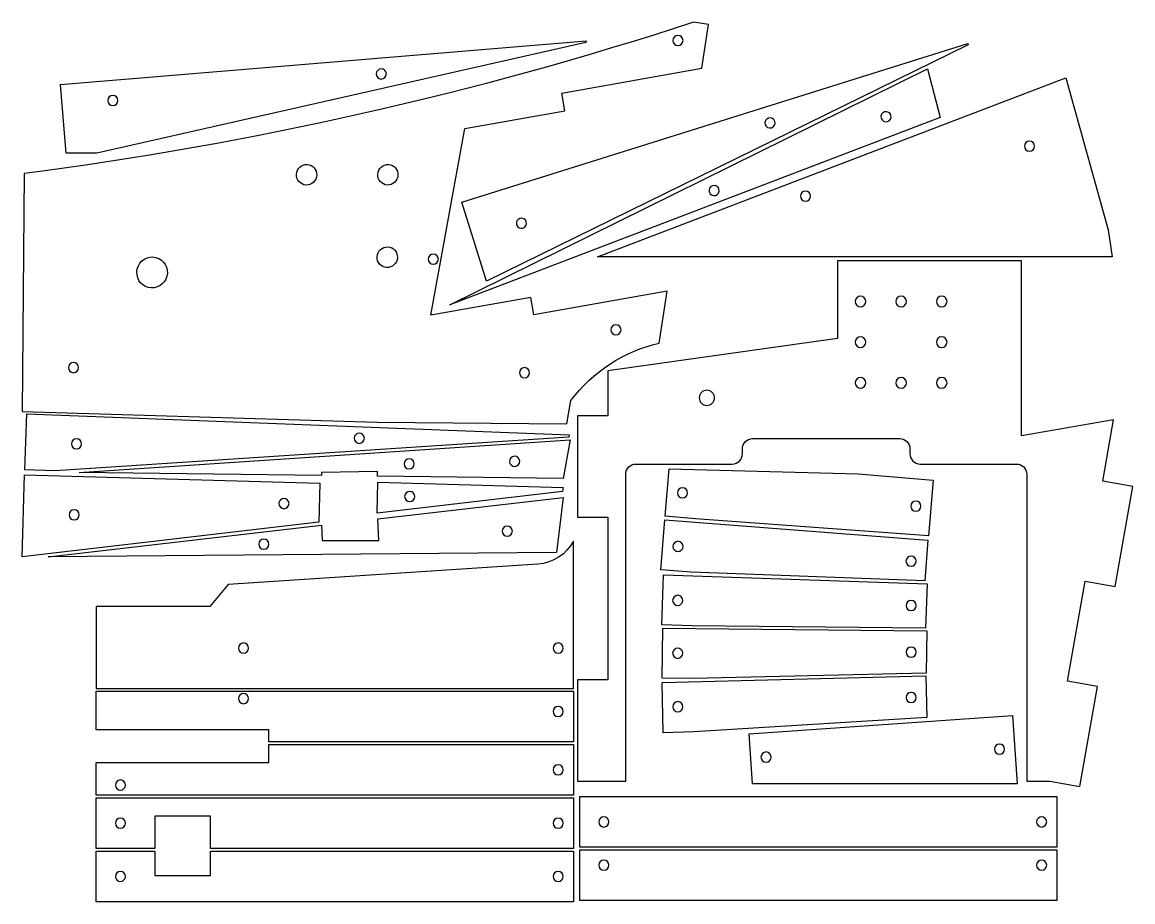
# Model space of a CAD drawing. Header units: inches. Extents: x 15 to 234, y -187 to -14.
import ezdxf

# ---------------------------------------------------------------- set-up
doc = ezdxf.new("R2010")
doc.units = ezdxf.units.IN
doc.header["$MEASUREMENT"] = 0
doc.layers.add('Layer 1', color=7, linetype='Continuous')

# ---------------------------------------------------------------- blocks, each defined once
blk = doc.blocks.new('block 4')
at = {"layer": 'Layer 1', "color": 7, "lineweight": 25, "true_color": 0xffffff}
blk.add_open_spline([(58.04, -137.14), (58.04, -136.59), (58.48, -136.14), (59.04, -136.14), (59.59, -136.14), (60.04, -136.59), (60.04, -137.14), (60.04, -137.69), (59.59, -138.14), (59.04, -138.14), (58.48, -138.14), (58.04, -137.69), (58.04, -137.14), (58.04, -137.14), (58.04, -137.14), (58.04, -137.14)], degree=3, knots=[0, 0, 0, 0, 1, 1, 1, 2, 2, 2, 3, 3, 3, 4, 4, 4, 5, 5, 5, 5], dxfattribs=at)
blk = doc.blocks.new('block 5')
at = {"layer": 'Layer 1', "color": 7, "lineweight": 25, "true_color": 0xffffff}
blk.add_open_spline([(120.04, -137.14), (120.04, -136.59), (120.48, -136.14), (121.04, -136.14), (121.59, -136.14), (122.04, -136.59), (122.04, -137.14), (122.04, -137.69), (121.59, -138.14), (121.04, -138.14), (120.48, -138.14), (120.04, -137.69), (120.04, -137.14), (120.04, -137.14), (120.04, -137.14), (120.04, -137.14)], degree=3, knots=[0, 0, 0, 0, 1, 1, 1, 2, 2, 2, 3, 3, 3, 4, 4, 4, 5, 5, 5, 5], dxfattribs=at)
blk = doc.blocks.new('block 6')
at = {"layer": 'Layer 1', "color": 7, "lineweight": 25, "true_color": 0xffffff}
blk.add_open_spline([(52.39, -128.97), (52.39, -128.97), (56.04, -124.6), (56.04, -124.6), (56.04, -124.6), (117.02, -120.59), (117.02, -120.59), (119.98, -120.4), (122.63, -118.7), (124.04, -116.09), (124.04, -116.09), (124.04, -145.12), (124.04, -145.12), (124.04, -145.12), (30.04, -145.12), (30.04, -145.12), (30.04, -145.12), (30.04, -128.97), (30.04, -128.97), (30.04, -128.97), (52.39, -128.97), (52.39, -128.97)], degree=3, knots=[0, 0, 0, 0, 1, 1, 1, 2, 2, 2, 3, 3, 3, 4, 4, 4, 5, 5, 5, 6, 6, 6, 7, 7, 7, 7], dxfattribs=at)
blk = doc.blocks.new('block 3')
at = {"layer": 'Layer 1'}
for name in ['block 6', 'block 4', 'block 5']:
    blk.add_blockref(name, (0, 0), dxfattribs=at)
blk = doc.blocks.new('block 8')
at = {"layer": 'Layer 1', "color": 7, "lineweight": 25, "true_color": 0xffffff}
blk.add_open_spline([(120.04, -149.62), (120.04, -149.07), (120.48, -148.62), (121.04, -148.62), (121.59, -148.62), (122.04, -149.07), (122.04, -149.62), (122.04, -150.17), (121.59, -150.62), (121.04, -150.62), (120.48, -150.62), (120.04, -150.17), (120.04, -149.62), (120.04, -149.62), (120.04, -149.62), (120.04, -149.62)], degree=3, knots=[0, 0, 0, 0, 1, 1, 1, 2, 2, 2, 3, 3, 3, 4, 4, 4, 5, 5, 5, 5], dxfattribs=at)
blk = doc.blocks.new('block 9')
at = {"layer": 'Layer 1', "color": 7, "lineweight": 25, "true_color": 0xffffff}
blk.add_open_spline([(58.04, -147.1), (58.04, -146.55), (58.48, -146.1), (59.04, -146.1), (59.59, -146.1), (60.04, -146.55), (60.04, -147.1), (60.04, -147.65), (59.59, -148.1), (59.04, -148.1), (58.48, -148.1), (58.04, -147.65), (58.04, -147.1), (58.04, -147.1), (58.04, -147.1), (58.04, -147.1)], degree=3, knots=[0, 0, 0, 0, 1, 1, 1, 2, 2, 2, 3, 3, 3, 4, 4, 4, 5, 5, 5, 5], dxfattribs=at)
blk = doc.blocks.new('block 10')
at = {"layer": 'Layer 1', "color": 7, "lineweight": 25, "true_color": 0xffffff}
blk.add_lwpolyline([(64.04, -153.26), (30.04, -153.26), (30.04, -145.62), (124.04, -145.62), (124.04, -155.62), (64.04, -155.62), (64.04, -153.26)], dxfattribs=at)
blk = doc.blocks.new('block 7')
at = {"layer": 'Layer 1'}
for name in ['block 10', 'block 9', 'block 8']:
    blk.add_blockref(name, (0, 0), dxfattribs=at)
blk = doc.blocks.new('block 12')
at = {"layer": 'Layer 1', "color": 7, "lineweight": 25, "true_color": 0xffffff}
blk.add_open_spline([(120.04, -161.12), (120.04, -160.57), (120.48, -160.12), (121.04, -160.12), (121.59, -160.12), (122.04, -160.57), (122.04, -161.12), (122.04, -161.67), (121.59, -162.12), (121.04, -162.12), (120.48, -162.12), (120.04, -161.67), (120.04, -161.12), (120.04, -161.12), (120.04, -161.12), (120.04, -161.12)], degree=3, knots=[0, 0, 0, 0, 1, 1, 1, 2, 2, 2, 3, 3, 3, 4, 4, 4, 5, 5, 5, 5], dxfattribs=at)
blk = doc.blocks.new('block 13')
at = {"layer": 'Layer 1', "color": 7, "lineweight": 25, "true_color": 0xffffff}
blk.add_open_spline([(33.79, -164.12), (33.79, -163.57), (34.23, -163.12), (34.79, -163.12), (35.34, -163.12), (35.79, -163.57), (35.79, -164.12), (35.79, -164.67), (35.34, -165.12), (34.79, -165.12), (34.23, -165.12), (33.79, -164.67), (33.79, -164.12), (33.79, -164.12), (33.79, -164.12), (33.79, -164.12)], degree=3, knots=[0, 0, 0, 0, 1, 1, 1, 2, 2, 2, 3, 3, 3, 4, 4, 4, 5, 5, 5, 5], dxfattribs=at)
blk = doc.blocks.new('block 14')
at = {"layer": 'Layer 1', "color": 7, "lineweight": 25, "true_color": 0xffffff}
blk.add_lwpolyline([(30.04, -159.67), (64.04, -159.67), (64.04, -156.12), (124.04, -156.12), (124.04, -166.12), (30.04, -166.12), (30.04, -159.67)], dxfattribs=at)
blk = doc.blocks.new('block 11')
at = {"layer": 'Layer 1'}
for name in ['block 14', 'block 12', 'block 13']:
    blk.add_blockref(name, (0, 0), dxfattribs=at)
blk = doc.blocks.new('block 16')
at = {"layer": 'Layer 1', "color": 7, "lineweight": 25, "true_color": 0xffffff}
blk.add_open_spline([(120.04, -171.62), (120.04, -171.07), (120.48, -170.62), (121.04, -170.62), (121.59, -170.62), (122.04, -171.07), (122.04, -171.62), (122.04, -172.17), (121.59, -172.62), (121.04, -172.62), (120.48, -172.62), (120.04, -172.17), (120.04, -171.62), (120.04, -171.62), (120.04, -171.62), (120.04, -171.62)], degree=3, knots=[0, 0, 0, 0, 1, 1, 1, 2, 2, 2, 3, 3, 3, 4, 4, 4, 5, 5, 5, 5], dxfattribs=at)
blk = doc.blocks.new('block 17')
at = {"layer": 'Layer 1', "color": 7, "lineweight": 25, "true_color": 0xffffff}
blk.add_open_spline([(33.79, -171.62), (33.79, -171.07), (34.23, -170.62), (34.79, -170.62), (35.34, -170.62), (35.79, -171.07), (35.79, -171.62), (35.79, -172.17), (35.34, -172.62), (34.79, -172.62), (34.23, -172.62), (33.79, -172.17), (33.79, -171.62), (33.79, -171.62), (33.79, -171.62), (33.79, -171.62)], degree=3, knots=[0, 0, 0, 0, 1, 1, 1, 2, 2, 2, 3, 3, 3, 4, 4, 4, 5, 5, 5, 5], dxfattribs=at)
blk = doc.blocks.new('block 18')
at = {"layer": 'Layer 1', "color": 7, "lineweight": 25, "true_color": 0xffffff}
blk.add_lwpolyline([(41.54, -170.22), (41.54, -176.62), (30.04, -176.62), (30.04, -166.62), (124.04, -166.62), (124.04, -176.62), (52.54, -176.62), (52.54, -170.22), (41.54, -170.22)], dxfattribs=at)
blk = doc.blocks.new('block 15')
at = {"layer": 'Layer 1'}
for name in ['block 18', 'block 17', 'block 16']:
    blk.add_blockref(name, (0, 0), dxfattribs=at)
blk = doc.blocks.new('block 20')
at = {"layer": 'Layer 1', "color": 7, "lineweight": 25, "true_color": 0xffffff}
blk.add_open_spline([(120.04, -182.12), (120.04, -181.57), (120.48, -181.12), (121.04, -181.12), (121.59, -181.12), (122.04, -181.57), (122.04, -182.12), (122.04, -182.67), (121.59, -183.12), (121.04, -183.12), (120.48, -183.12), (120.04, -182.67), (120.04, -182.12), (120.04, -182.12), (120.04, -182.12), (120.04, -182.12)], degree=3, knots=[0, 0, 0, 0, 1, 1, 1, 2, 2, 2, 3, 3, 3, 4, 4, 4, 5, 5, 5, 5], dxfattribs=at)
blk = doc.blocks.new('block 21')
at = {"layer": 'Layer 1', "color": 7, "lineweight": 25, "true_color": 0xffffff}
blk.add_open_spline([(33.79, -182.12), (33.79, -181.57), (34.23, -181.12), (34.79, -181.12), (35.34, -181.12), (35.79, -181.57), (35.79, -182.12), (35.79, -182.67), (35.34, -183.12), (34.79, -183.12), (34.23, -183.12), (33.79, -182.67), (33.79, -182.12), (33.79, -182.12), (33.79, -182.12), (33.79, -182.12)], degree=3, knots=[0, 0, 0, 0, 1, 1, 1, 2, 2, 2, 3, 3, 3, 4, 4, 4, 5, 5, 5, 5], dxfattribs=at)
blk = doc.blocks.new('block 22')
at = {"layer": 'Layer 1', "color": 7, "lineweight": 25, "true_color": 0xffffff}
blk.add_lwpolyline([(52.54, -181.95), (52.54, -177.12), (124.04, -177.12), (124.04, -187.12), (30.04, -187.12), (30.04, -177.12), (41.54, -177.12), (41.54, -181.95), (52.54, -181.95)], dxfattribs=at)
blk = doc.blocks.new('block 19')
at = {"layer": 'Layer 1'}
for name in ['block 22', 'block 21', 'block 20']:
    blk.add_blockref(name, (0, 0), dxfattribs=at)
blk = doc.blocks.new('block 24')
at = {"layer": 'Layer 1', "color": 7, "lineweight": 25, "true_color": 0xffffff}
blk.add_open_spline([(215.27, -171.39), (215.27, -170.84), (215.72, -170.39), (216.27, -170.39), (216.82, -170.39), (217.27, -170.84), (217.27, -171.39), (217.27, -171.94), (216.82, -172.39), (216.27, -172.39), (215.72, -172.39), (215.27, -171.94), (215.27, -171.39), (215.27, -171.39), (215.27, -171.39), (215.27, -171.39)], degree=3, knots=[0, 0, 0, 0, 1, 1, 1, 2, 2, 2, 3, 3, 3, 4, 4, 4, 5, 5, 5, 5], dxfattribs=at)
blk = doc.blocks.new('block 25')
at = {"layer": 'Layer 1', "color": 7, "lineweight": 25, "true_color": 0xffffff}
blk.add_open_spline([(129.02, -171.39), (129.02, -170.84), (129.47, -170.39), (130.02, -170.39), (130.57, -170.39), (131.02, -170.84), (131.02, -171.39), (131.02, -171.94), (130.57, -172.39), (130.02, -172.39), (129.47, -172.39), (129.02, -171.94), (129.02, -171.39), (129.02, -171.39), (129.02, -171.39), (129.02, -171.39)], degree=3, knots=[0, 0, 0, 0, 1, 1, 1, 2, 2, 2, 3, 3, 3, 4, 4, 4, 5, 5, 5, 5], dxfattribs=at)
blk = doc.blocks.new('block 26')
at = {"layer": 'Layer 1', "color": 7, "lineweight": 25, "true_color": 0xffffff}
blk.add_lwpolyline([(125.27, -166.39), (219.27, -166.39), (219.27, -176.39), (125.27, -176.39), (125.27, -166.39)], dxfattribs=at)
blk = doc.blocks.new('block 23')
at = {"layer": 'Layer 1'}
for name in ['block 26', 'block 25', 'block 24']:
    blk.add_blockref(name, (0, 0), dxfattribs=at)
blk = doc.blocks.new('block 28')
at = {"layer": 'Layer 1', "color": 7, "lineweight": 25, "true_color": 0xffffff}
blk.add_open_spline([(215.27, -179.89), (215.27, -179.34), (215.72, -178.89), (216.27, -178.89), (216.82, -178.89), (217.27, -179.34), (217.27, -179.89), (217.27, -180.44), (216.82, -180.89), (216.27, -180.89), (215.72, -180.89), (215.27, -180.44), (215.27, -179.89), (215.27, -179.89), (215.27, -179.89), (215.27, -179.89)], degree=3, knots=[0, 0, 0, 0, 1, 1, 1, 2, 2, 2, 3, 3, 3, 4, 4, 4, 5, 5, 5, 5], dxfattribs=at)
blk = doc.blocks.new('block 29')
at = {"layer": 'Layer 1', "color": 7, "lineweight": 25, "true_color": 0xffffff}
blk.add_open_spline([(129.02, -179.89), (129.02, -179.34), (129.47, -178.89), (130.02, -178.89), (130.57, -178.89), (131.02, -179.34), (131.02, -179.89), (131.02, -180.44), (130.57, -180.89), (130.02, -180.89), (129.47, -180.89), (129.02, -180.44), (129.02, -179.89), (129.02, -179.89), (129.02, -179.89), (129.02, -179.89)], degree=3, knots=[0, 0, 0, 0, 1, 1, 1, 2, 2, 2, 3, 3, 3, 4, 4, 4, 5, 5, 5, 5], dxfattribs=at)
blk = doc.blocks.new('block 30')
at = {"layer": 'Layer 1', "color": 7, "lineweight": 25, "true_color": 0xffffff}
blk.add_lwpolyline([(125.27, -176.89), (219.27, -176.89), (219.27, -186.89), (125.27, -186.89), (125.27, -176.89)], dxfattribs=at)
blk = doc.blocks.new('block 27')
at = {"layer": 'Layer 1'}
for name in ['block 30', 'block 29', 'block 28']:
    blk.add_blockref(name, (0, 0), dxfattribs=at)
blk = doc.blocks.new('block 32')
at = {"layer": 'Layer 1', "color": 7, "lineweight": 25, "true_color": 0xffffff}
blk.add_open_spline([(143.62, -17.46), (143.62, -16.91), (144.07, -16.46), (144.62, -16.46), (145.17, -16.46), (145.62, -16.91), (145.62, -17.46), (145.62, -18.01), (145.17, -18.46), (144.62, -18.46), (144.07, -18.46), (143.62, -18.01), (143.62, -17.46), (143.62, -17.46), (143.62, -17.46), (143.62, -17.46)], degree=3, knots=[0, 0, 0, 0, 1, 1, 1, 2, 2, 2, 3, 3, 3, 4, 4, 4, 5, 5, 5, 5], dxfattribs=at)
blk = doc.blocks.new('block 33')
at = {"layer": 'Layer 1', "color": 7, "lineweight": 25, "true_color": 0xffffff}
blk.add_open_spline([(87.86, -58.17), (86.79, -57.9), (85.69, -58.55), (85.41, -59.64), (85.13, -60.73), (85.77, -61.83), (86.84, -62.11), (87.91, -62.38), (89.01, -61.72), (89.29, -60.64), (89.57, -59.55), (88.93, -58.44), (87.86, -58.17), (87.86, -58.17), (87.86, -58.17), (87.86, -58.17)], degree=3, knots=[0, 0, 0, 0, 1, 1, 1, 2, 2, 2, 3, 3, 3, 4, 4, 4, 5, 5, 5, 5], dxfattribs=at)
blk = doc.blocks.new('block 34')
at = {"layer": 'Layer 1', "color": 7, "lineweight": 25, "true_color": 0xffffff}
blk.add_open_spline([(71.96, -41.92), (70.9, -41.65), (69.8, -42.31), (69.52, -43.4), (69.24, -44.48), (69.88, -45.59), (70.95, -45.86), (72.02, -46.14), (73.12, -45.48), (73.4, -44.39), (73.68, -43.3), (73.03, -42.2), (71.96, -41.92), (71.96, -41.92), (71.96, -41.92), (71.96, -41.92)], degree=3, knots=[0, 0, 0, 0, 1, 1, 1, 2, 2, 2, 3, 3, 3, 4, 4, 4, 5, 5, 5, 5], dxfattribs=at)
blk = doc.blocks.new('block 35')
at = {"layer": 'Layer 1', "color": 7, "lineweight": 25, "true_color": 0xffffff}
blk.add_open_spline([(87.98, -41.92), (86.91, -41.65), (85.82, -42.31), (85.54, -43.4), (85.26, -44.48), (85.9, -45.59), (86.97, -45.86), (88.04, -46.14), (89.13, -45.48), (89.41, -44.39), (89.69, -43.3), (89.05, -42.2), (87.98, -41.92), (87.98, -41.92), (87.98, -41.92), (87.98, -41.92)], degree=3, knots=[0, 0, 0, 0, 1, 1, 1, 2, 2, 2, 3, 3, 3, 4, 4, 4, 5, 5, 5, 5], dxfattribs=at)
blk = doc.blocks.new('block 36')
at = {"layer": 'Layer 1', "color": 7, "lineweight": 25, "true_color": 0xffffff}
blk.add_open_spline([(41.79, -60.19), (40.18, -59.78), (38.54, -60.77), (38.12, -62.4), (37.71, -64.03), (38.67, -65.68), (40.27, -66.1), (41.88, -66.51), (43.52, -65.52), (43.94, -63.89), (44.36, -62.26), (43.39, -60.6), (41.79, -60.19), (41.79, -60.19), (41.79, -60.19), (41.79, -60.19)], degree=3, knots=[0, 0, 0, 0, 1, 1, 1, 2, 2, 2, 3, 3, 3, 4, 4, 4, 5, 5, 5, 5], dxfattribs=at)
blk = doc.blocks.new('block 37')
at = {"layer": 'Layer 1', "color": 7, "lineweight": 25, "true_color": 0xffffff}
blk.add_open_spline([(24.54, -81.89), (24.54, -81.34), (24.99, -80.89), (25.54, -80.89), (26.09, -80.89), (26.54, -81.34), (26.54, -81.89), (26.54, -82.44), (26.09, -82.89), (25.54, -82.89), (24.99, -82.89), (24.54, -82.44), (24.54, -81.89), (24.54, -81.89), (24.54, -81.89), (24.54, -81.89)], degree=3, knots=[0, 0, 0, 0, 1, 1, 1, 2, 2, 2, 3, 3, 3, 4, 4, 4, 5, 5, 5, 5], dxfattribs=at)
blk = doc.blocks.new('block 38')
at = {"layer": 'Layer 1', "color": 7, "lineweight": 25, "true_color": 0xffffff}
blk.add_open_spline([(113.39, -82.89), (113.39, -82.34), (113.84, -81.89), (114.39, -81.89), (114.94, -81.89), (115.39, -82.34), (115.39, -82.89), (115.39, -83.44), (114.94, -83.89), (114.39, -83.89), (113.84, -83.89), (113.39, -83.44), (113.39, -82.89), (113.39, -82.89), (113.39, -82.89), (113.39, -82.89)], degree=3, knots=[0, 0, 0, 0, 1, 1, 1, 2, 2, 2, 3, 3, 3, 4, 4, 4, 5, 5, 5, 5], dxfattribs=at)
blk = doc.blocks.new('block 39')
at = {"layer": 'Layer 1', "color": 7, "lineweight": 25, "true_color": 0xffffff}
blk.add_open_spline([(131.41, -74.46), (131.41, -73.91), (131.85, -73.46), (132.41, -73.46), (132.96, -73.46), (133.41, -73.91), (133.41, -74.46), (133.41, -75.01), (132.96, -75.46), (132.41, -75.46), (131.85, -75.46), (131.41, -75.01), (131.41, -74.46), (131.41, -74.46), (131.41, -74.46), (131.41, -74.46)], degree=3, knots=[0, 0, 0, 0, 1, 1, 1, 2, 2, 2, 3, 3, 3, 4, 4, 4, 5, 5, 5, 5], dxfattribs=at)
blk = doc.blocks.new('block 40')
at = {"layer": 'Layer 1', "color": 7, "lineweight": 25, "true_color": 0xffffff}
blk.add_open_spline([(95.43, -60.54), (95.43, -59.99), (95.87, -59.54), (96.43, -59.54), (96.98, -59.54), (97.43, -59.99), (97.43, -60.54), (97.43, -61.1), (96.98, -61.54), (96.43, -61.54), (95.87, -61.54), (95.43, -61.1), (95.43, -60.54), (95.43, -60.54), (95.43, -60.54), (95.43, -60.54)], degree=3, knots=[0, 0, 0, 0, 1, 1, 1, 2, 2, 2, 3, 3, 3, 4, 4, 4, 5, 5, 5, 5], dxfattribs=at)
blk = doc.blocks.new('block 41')
at = {"layer": 'Layer 1', "color": 7, "lineweight": 25, "true_color": 0xffffff}
blk.add_open_spline([(149.34, -22.91), (149.34, -22.91), (121.72, -27.85), (121.72, -27.85), (121.72, -27.85), (122.33, -31.29), (122.33, -31.29), (122.33, -31.29), (102.64, -34.81), (102.64, -34.81), (102.64, -34.81), (95.94, -71.58), (95.94, -71.58), (95.94, -71.58), (115.63, -68.06), (115.63, -68.06), (115.63, -68.06), (116.24, -71.51), (116.24, -71.51), (116.24, -71.51), (142.52, -66.82), (142.52, -66.82), (142.52, -66.82), (140.93, -77.08), (140.93, -77.08), (133.96, -78.65), (127.8, -82.67), (123.55, -88.4), (123.55, -88.4), (122.73, -92.96), (122.73, -92.96), (122.73, -92.96), (85.36, -92.67), (85.36, -92.67), (85.36, -92.67), (15.47, -90.53), (15.47, -90.53), (15.47, -90.53), (15.44, -90.53), (15.44, -90.53), (15.44, -90.53), (15.8, -43.68), (15.8, -43.68), (60.61, -37.89), (104.77, -27.9), (147.71, -13.85), (147.71, -13.85), (150.67, -14.31), (150.67, -14.31), (150.67, -14.31), (149.34, -22.91), (149.34, -22.91)], degree=3, knots=[0, 0, 0, 0, 1, 1, 1, 2, 2, 2, 3, 3, 3, 4, 4, 4, 5, 5, 5, 6, 6, 6, 7, 7, 7, 8, 8, 8, 9, 9, 9, 10, 10, 10, 11, 11, 11, 12, 12, 12, 13, 13, 13, 14, 14, 14, 15, 15, 15, 16, 16, 16, 17, 17, 17, 17], dxfattribs=at)
blk = doc.blocks.new('block 31')
at = {"layer": 'Layer 1'}
for name in ['block 41', 'block 32', 'block 34', 'block 35', 'block 33', 'block 36', 'block 40', 'block 39', 'block 37', 'block 38']:
    blk.add_blockref(name, (0, 0), dxfattribs=at)
blk = doc.blocks.new('block 43')
at = {"layer": 'Layer 1', "color": 7, "lineweight": 25, "true_color": 0xffffff}
blk.add_open_spline([(25.15, -96.92), (25.15, -96.37), (25.6, -95.92), (26.15, -95.92), (26.71, -95.92), (27.15, -96.37), (27.15, -96.92), (27.15, -97.47), (26.71, -97.92), (26.15, -97.92), (25.6, -97.92), (25.15, -97.47), (25.15, -96.92), (25.15, -96.92), (25.15, -96.92), (25.15, -96.92)], degree=3, knots=[0, 0, 0, 0, 1, 1, 1, 2, 2, 2, 3, 3, 3, 4, 4, 4, 5, 5, 5, 5], dxfattribs=at)
blk = doc.blocks.new('block 44')
at = {"layer": 'Layer 1', "color": 7, "lineweight": 25, "true_color": 0xffffff}
blk.add_open_spline([(80.85, -95.81), (80.85, -95.26), (81.29, -94.81), (81.85, -94.81), (82.4, -94.81), (82.85, -95.26), (82.85, -95.81), (82.85, -96.37), (82.4, -96.81), (81.85, -96.81), (81.29, -96.81), (80.85, -96.37), (80.85, -95.81), (80.85, -95.81), (80.85, -95.81), (80.85, -95.81)], degree=3, knots=[0, 0, 0, 0, 1, 1, 1, 2, 2, 2, 3, 3, 3, 4, 4, 4, 5, 5, 5, 5], dxfattribs=at)
blk = doc.blocks.new('block 45')
at = {"layer": 'Layer 1', "color": 7, "lineweight": 25, "true_color": 0xffffff}
blk.add_lwpolyline([(123.19, -95.15), (123.11, -95.58), (21.94, -102.24), (15.95, -102.01), (16.38, -90.98), (123.19, -95.15)], dxfattribs=at)
blk = doc.blocks.new('block 42')
at = {"layer": 'Layer 1'}
for name in ['block 45', 'block 43', 'block 44']:
    blk.add_blockref(name, (0, 0), dxfattribs=at)
blk = doc.blocks.new('block 47')
at = {"layer": 'Layer 1', "color": 7, "lineweight": 25, "true_color": 0xffffff}
blk.add_lwpolyline([(74.4, -102.56), (74.4, -103.13), (26.65, -102.54), (123.36, -96.11), (122.02, -103.72), (85.45, -103.27), (85.45, -102.38), (74.4, -102.56)], dxfattribs=at)
blk = doc.blocks.new('block 48')
at = {"layer": 'Layer 1', "color": 7, "lineweight": 25, "true_color": 0xffffff}
blk.add_open_spline([(111.45, -100.37), (111.44, -99.82), (111.88, -99.36), (112.44, -99.35), (112.99, -99.35), (113.44, -99.79), (113.45, -100.34), (113.46, -100.89), (113.02, -101.35), (112.47, -101.35), (111.92, -101.36), (111.46, -100.92), (111.45, -100.37), (111.45, -100.37), (111.45, -100.37), (111.45, -100.37)], degree=3, knots=[0, 0, 0, 0, 1, 1, 1, 2, 2, 2, 3, 3, 3, 4, 4, 4, 5, 5, 5, 5], dxfattribs=at)
blk = doc.blocks.new('block 49')
at = {"layer": 'Layer 1', "color": 7, "lineweight": 25, "true_color": 0xffffff}
blk.add_open_spline([(90.68, -100.87), (90.67, -100.32), (91.11, -99.86), (91.66, -99.85), (92.21, -99.85), (92.67, -100.29), (92.68, -100.84), (92.69, -101.39), (92.25, -101.84), (91.69, -101.85), (91.14, -101.86), (90.69, -101.42), (90.68, -100.87), (90.68, -100.87), (90.68, -100.87), (90.68, -100.87)], degree=3, knots=[0, 0, 0, 0, 1, 1, 1, 2, 2, 2, 3, 3, 3, 4, 4, 4, 5, 5, 5, 5], dxfattribs=at)
blk = doc.blocks.new('block 46')
at = {"layer": 'Layer 1'}
for name in ['block 47', 'block 49', 'block 48']:
    blk.add_blockref(name, (0, 0), dxfattribs=at)
blk = doc.blocks.new('block 51')
at = {"layer": 'Layer 1', "color": 7, "lineweight": 25, "true_color": 0xffffff}
blk.add_lwpolyline([(74.09, -104.66), (73.86, -112.36), (15.44, -119.17), (15.91, -102.98), (74.09, -104.66)], dxfattribs=at)
blk = doc.blocks.new('block 52')
at = {"layer": 'Layer 1', "color": 7, "lineweight": 25, "true_color": 0xffffff}
blk.add_open_spline([(24.69, -110.9), (24.69, -110.35), (25.14, -109.9), (25.69, -109.9), (26.24, -109.9), (26.69, -110.35), (26.69, -110.9), (26.69, -111.45), (26.24, -111.9), (25.69, -111.9), (25.14, -111.9), (24.69, -111.45), (24.69, -110.9), (24.69, -110.9), (24.69, -110.9), (24.69, -110.9)], degree=3, knots=[0, 0, 0, 0, 1, 1, 1, 2, 2, 2, 3, 3, 3, 4, 4, 4, 5, 5, 5, 5], dxfattribs=at)
blk = doc.blocks.new('block 53')
at = {"layer": 'Layer 1', "color": 7, "lineweight": 25, "true_color": 0xffffff}
blk.add_open_spline([(66.01, -108.68), (66.01, -108.13), (66.46, -107.68), (67.01, -107.68), (67.56, -107.68), (68.01, -108.13), (68.01, -108.68), (68.01, -109.23), (67.56, -109.68), (67.01, -109.68), (66.46, -109.68), (66.01, -109.23), (66.01, -108.68), (66.01, -108.68), (66.01, -108.68), (66.01, -108.68)], degree=3, knots=[0, 0, 0, 0, 1, 1, 1, 2, 2, 2, 3, 3, 3, 4, 4, 4, 5, 5, 5, 5], dxfattribs=at)
blk = doc.blocks.new('block 50')
at = {"layer": 'Layer 1'}
for name in ['block 51', 'block 53', 'block 52']:
    blk.add_blockref(name, (0, 0), dxfattribs=at)
blk = doc.blocks.new('block 55')
at = {"layer": 'Layer 1', "color": 7, "lineweight": 25, "true_color": 0xffffff}
blk.add_open_spline([(90.78, -107.28), (90.78, -106.72), (91.23, -106.28), (91.78, -106.28), (92.33, -106.28), (92.78, -106.72), (92.78, -107.28), (92.78, -107.83), (92.33, -108.28), (91.78, -108.28), (91.23, -108.28), (90.78, -107.83), (90.78, -107.28), (90.78, -107.28), (90.78, -107.28), (90.78, -107.28)], degree=3, knots=[0, 0, 0, 0, 1, 1, 1, 2, 2, 2, 3, 3, 3, 4, 4, 4, 5, 5, 5, 5], dxfattribs=at)
blk = doc.blocks.new('block 56')
at = {"layer": 'Layer 1', "color": 7, "lineweight": 25, "true_color": 0xffffff}
blk.add_lwpolyline([(85.35, -110.54), (85.52, -104.44), (122.03, -105.5), (121.88, -106.28), (85.35, -110.54)], dxfattribs=at)
blk = doc.blocks.new('block 54')
at = {"layer": 'Layer 1'}
for name in ['block 56', 'block 55']:
    blk.add_blockref(name, (0, 0), dxfattribs=at)
blk = doc.blocks.new('block 58')
at = {"layer": 'Layer 1', "color": 7, "lineweight": 25, "true_color": 0xffffff}
blk.add_lwpolyline([(74.41, -112.95), (74.55, -115.93), (85.69, -115.93), (85.5, -111.67), (122.03, -107.45), (120.67, -118.34), (20.55, -119.17), (74.41, -112.95)], dxfattribs=at)
blk = doc.blocks.new('block 59')
at = {"layer": 'Layer 1', "color": 7, "lineweight": 25, "true_color": 0xffffff}
blk.add_open_spline([(62.03, -116.67), (62.03, -116.11), (62.48, -115.67), (63.03, -115.67), (63.58, -115.67), (64.03, -116.11), (64.03, -116.67), (64.03, -117.22), (63.58, -117.67), (63.03, -117.67), (62.48, -117.67), (62.03, -117.22), (62.03, -116.67), (62.03, -116.67), (62.03, -116.67), (62.03, -116.67)], degree=3, knots=[0, 0, 0, 0, 1, 1, 1, 2, 2, 2, 3, 3, 3, 4, 4, 4, 5, 5, 5, 5], dxfattribs=at)
blk = doc.blocks.new('block 60')
at = {"layer": 'Layer 1', "color": 7, "lineweight": 25, "true_color": 0xffffff}
blk.add_open_spline([(110, -114.1), (110, -113.54), (110.45, -113.1), (111, -113.1), (111.55, -113.1), (112, -113.54), (112, -114.1), (112, -114.65), (111.55, -115.1), (111, -115.1), (110.45, -115.1), (110, -114.65), (110, -114.1), (110, -114.1), (110, -114.1), (110, -114.1)], degree=3, knots=[0, 0, 0, 0, 1, 1, 1, 2, 2, 2, 3, 3, 3, 4, 4, 4, 5, 5, 5, 5], dxfattribs=at)
blk = doc.blocks.new('block 57')
at = {"layer": 'Layer 1'}
for name in ['block 58', 'block 60', 'block 59']:
    blk.add_blockref(name, (0, 0), dxfattribs=at)
blk = doc.blocks.new('block 62')
at = {"layer": 'Layer 1', "color": 7, "lineweight": 25, "true_color": 0xffffff}
blk.add_open_spline([(112.84, -53.74), (112.68, -53.21), (112.97, -52.66), (113.5, -52.49), (114.03, -52.33), (114.59, -52.63), (114.75, -53.16), (114.91, -53.69), (114.62, -54.24), (114.09, -54.41), (113.56, -54.57), (113, -54.27), (112.84, -53.74), (112.84, -53.74), (112.84, -53.74), (112.84, -53.74)], degree=3, knots=[0, 0, 0, 0, 1, 1, 1, 2, 2, 2, 3, 3, 3, 4, 4, 4, 5, 5, 5, 5], dxfattribs=at)
blk = doc.blocks.new('block 63')
at = {"layer": 'Layer 1', "color": 7, "lineweight": 25, "true_color": 0xffffff}
blk.add_open_spline([(161.8, -33.98), (161.64, -33.45), (161.94, -32.89), (162.47, -32.73), (162.99, -32.57), (163.55, -32.87), (163.72, -33.39), (163.88, -33.92), (163.58, -34.48), (163.05, -34.64), (162.52, -34.8), (161.96, -34.51), (161.8, -33.98), (161.8, -33.98), (161.8, -33.98), (161.8, -33.98)], degree=3, knots=[0, 0, 0, 0, 1, 1, 1, 2, 2, 2, 3, 3, 3, 4, 4, 4, 5, 5, 5, 5], dxfattribs=at)
blk = doc.blocks.new('block 64')
at = {"layer": 'Layer 1', "color": 7, "lineweight": 25, "true_color": 0xffffff}
blk.add_lwpolyline([(201.73, -18.04), (201.76, -18.28), (106.89, -64.85), (102.02, -49.32), (201.73, -18.04)], dxfattribs=at)
blk = doc.blocks.new('block 61')
at = {"layer": 'Layer 1'}
for name in ['block 64', 'block 63', 'block 62']:
    blk.add_blockref(name, (0, 0), dxfattribs=at)
blk = doc.blocks.new('block 66')
at = {"layer": 'Layer 1', "color": 7, "lineweight": 25, "true_color": 0xffffff}
blk.add_open_spline([(150.77, -47.28), (150.62, -46.75), (150.93, -46.2), (151.47, -46.05), (152, -45.9), (152.55, -46.22), (152.7, -46.75), (152.84, -47.28), (152.53, -47.83), (152, -47.98), (151.47, -48.13), (150.91, -47.81), (150.77, -47.28), (150.77, -47.28), (150.77, -47.28), (150.77, -47.28)], degree=3, knots=[0, 0, 0, 0, 1, 1, 1, 2, 2, 2, 3, 3, 3, 4, 4, 4, 5, 5, 5, 5], dxfattribs=at)
blk = doc.blocks.new('block 67')
at = {"layer": 'Layer 1', "color": 7, "lineweight": 25, "true_color": 0xffffff}
blk.add_open_spline([(184.65, -32.74), (184.5, -32.21), (184.81, -31.66), (185.34, -31.51), (185.88, -31.37), (186.43, -31.68), (186.57, -32.21), (186.72, -32.74), (186.41, -33.29), (185.88, -33.44), (185.34, -33.59), (184.79, -33.28), (184.65, -32.74), (184.65, -32.74), (184.65, -32.74), (184.65, -32.74)], degree=3, knots=[0, 0, 0, 0, 1, 1, 1, 2, 2, 2, 3, 3, 3, 4, 4, 4, 5, 5, 5, 5], dxfattribs=at)
blk = doc.blocks.new('block 68')
at = {"layer": 'Layer 1', "color": 7, "lineweight": 25, "true_color": 0xffffff}
blk.add_lwpolyline([(99.68, -69.53), (193.8, -23.06), (196.28, -32.63), (99.68, -69.53)], dxfattribs=at)
blk = doc.blocks.new('block 65')
at = {"layer": 'Layer 1'}
for name in ['block 68', 'block 67', 'block 66']:
    blk.add_blockref(name, (0, 0), dxfattribs=at)
blk = doc.blocks.new('block 70')
at = {"layer": 'Layer 1', "color": 7, "lineweight": 25, "true_color": 0xffffff}
blk.add_open_spline([(32.31, -29.28), (32.31, -28.73), (32.76, -28.28), (33.31, -28.28), (33.86, -28.28), (34.31, -28.73), (34.31, -29.28), (34.31, -29.83), (33.86, -30.28), (33.31, -30.28), (32.76, -30.28), (32.31, -29.83), (32.31, -29.28), (32.31, -29.28), (32.31, -29.28), (32.31, -29.28)], degree=3, knots=[0, 0, 0, 0, 1, 1, 1, 2, 2, 2, 3, 3, 3, 4, 4, 4, 5, 5, 5, 5], dxfattribs=at)
blk = doc.blocks.new('block 71')
at = {"layer": 'Layer 1', "color": 7, "lineweight": 25, "true_color": 0xffffff}
blk.add_open_spline([(85.18, -24.05), (85.18, -23.49), (85.62, -23.05), (86.18, -23.05), (86.73, -23.05), (87.18, -23.49), (87.18, -24.05), (87.18, -24.6), (86.73, -25.05), (86.18, -25.05), (85.62, -25.05), (85.18, -24.6), (85.18, -24.05), (85.18, -24.05), (85.18, -24.05), (85.18, -24.05)], degree=3, knots=[0, 0, 0, 0, 1, 1, 1, 2, 2, 2, 3, 3, 3, 4, 4, 4, 5, 5, 5, 5], dxfattribs=at)
blk = doc.blocks.new('block 72')
at = {"layer": 'Layer 1', "color": 7, "lineweight": 25, "true_color": 0xffffff}
blk.add_lwpolyline([(126.52, -17.54), (126.49, -17.85), (30.13, -39.62), (24.13, -39.62), (23.01, -26.11), (126.52, -17.54)], dxfattribs=at)
blk = doc.blocks.new('block 69')
at = {"layer": 'Layer 1'}
for name in ['block 72', 'block 71', 'block 70']:
    blk.add_blockref(name, (0, 0), dxfattribs=at)
blk = doc.blocks.new('block 74')
at = {"layer": 'Layer 1', "color": 7, "lineweight": 25, "true_color": 0xffffff}
blk.add_open_spline([(168.76, -48.13), (168.76, -47.57), (169.21, -47.13), (169.76, -47.13), (170.31, -47.13), (170.76, -47.57), (170.76, -48.13), (170.76, -48.68), (170.31, -49.13), (169.76, -49.13), (169.21, -49.13), (168.76, -48.68), (168.76, -48.13), (168.76, -48.13), (168.76, -48.13), (168.76, -48.13)], degree=3, knots=[0, 0, 0, 0, 1, 1, 1, 2, 2, 2, 3, 3, 3, 4, 4, 4, 5, 5, 5, 5], dxfattribs=at)
blk = doc.blocks.new('block 75')
at = {"layer": 'Layer 1', "color": 7, "lineweight": 25, "true_color": 0xffffff}
blk.add_open_spline([(212.89, -38.28), (212.89, -37.73), (213.34, -37.28), (213.89, -37.28), (214.44, -37.28), (214.89, -37.73), (214.89, -38.28), (214.89, -38.84), (214.44, -39.28), (213.89, -39.28), (213.34, -39.28), (212.89, -38.84), (212.89, -38.28), (212.89, -38.28), (212.89, -38.28), (212.89, -38.28)], degree=3, knots=[0, 0, 0, 0, 1, 1, 1, 2, 2, 2, 3, 3, 3, 4, 4, 4, 5, 5, 5, 5], dxfattribs=at)
blk = doc.blocks.new('block 76')
at = {"layer": 'Layer 1', "color": 7, "lineweight": 25, "true_color": 0xffffff}
blk.add_lwpolyline([(221.03, -24.8), (229.38, -54.72), (230.15, -60.08), (128.76, -60.08), (221.03, -24.8)], dxfattribs=at)
blk = doc.blocks.new('block 73')
at = {"layer": 'Layer 1'}
for name in ['block 76', 'block 75', 'block 74']:
    blk.add_blockref(name, (0, 0), dxfattribs=at)
blk = doc.blocks.new('block 79')
at = {"layer": 'Layer 1', "color": 7, "lineweight": 25, "true_color": 0xffffff}
blk.add_open_spline([(144.53, -106.55), (144.53, -106), (144.98, -105.55), (145.53, -105.55), (146.08, -105.55), (146.53, -106), (146.53, -106.55), (146.53, -107.1), (146.08, -107.55), (145.53, -107.55), (144.98, -107.55), (144.53, -107.1), (144.53, -106.55), (144.53, -106.55), (144.53, -106.55), (144.53, -106.55)], degree=3, knots=[0, 0, 0, 0, 1, 1, 1, 2, 2, 2, 3, 3, 3, 4, 4, 4, 5, 5, 5, 5], dxfattribs=at)
blk = doc.blocks.new('block 80')
at = {"layer": 'Layer 1', "color": 7, "lineweight": 25, "true_color": 0xffffff}
blk.add_open_spline([(190.47, -109.19), (190.47, -108.64), (190.92, -108.19), (191.47, -108.19), (192.02, -108.19), (192.47, -108.64), (192.47, -109.19), (192.47, -109.75), (192.02, -110.19), (191.47, -110.19), (190.92, -110.19), (190.47, -109.75), (190.47, -109.19), (190.47, -109.19), (190.47, -109.19), (190.47, -109.19)], degree=3, knots=[0, 0, 0, 0, 1, 1, 1, 2, 2, 2, 3, 3, 3, 4, 4, 4, 5, 5, 5, 5], dxfattribs=at)
blk = doc.blocks.new('block 81')
at = {"layer": 'Layer 1', "color": 7, "lineweight": 25, "true_color": 0xffffff}
blk.add_lwpolyline([(142.92, -101.82), (180.13, -102.79), (194.92, -104.06), (193.98, -115), (148.1, -111.65), (142.13, -111.14), (142.92, -101.82)], dxfattribs=at)
blk = doc.blocks.new('block 78')
at = {"layer": 'Layer 1'}
for name in ['block 81', 'block 79', 'block 80']:
    blk.add_blockref(name, (0, 0), dxfattribs=at)
blk = doc.blocks.new('block 83')
at = {"layer": 'Layer 1', "color": 7, "lineweight": 25, "true_color": 0xffffff}
blk.add_open_spline([(143.63, -117.1), (143.63, -116.55), (144.08, -116.1), (144.63, -116.1), (145.18, -116.1), (145.63, -116.55), (145.63, -117.1), (145.63, -117.66), (145.18, -118.1), (144.63, -118.1), (144.08, -118.1), (143.63, -117.66), (143.63, -117.1), (143.63, -117.1), (143.63, -117.1), (143.63, -117.1)], degree=3, knots=[0, 0, 0, 0, 1, 1, 1, 2, 2, 2, 3, 3, 3, 4, 4, 4, 5, 5, 5, 5], dxfattribs=at)
blk = doc.blocks.new('block 84')
at = {"layer": 'Layer 1', "color": 7, "lineweight": 25, "true_color": 0xffffff}
blk.add_open_spline([(189.54, -120.01), (189.54, -119.46), (189.99, -119.01), (190.54, -119.01), (191.1, -119.01), (191.54, -119.46), (191.54, -120.01), (191.54, -120.56), (191.1, -121.01), (190.54, -121.01), (189.99, -121.01), (189.54, -120.56), (189.54, -120.01), (189.54, -120.01), (189.54, -120.01), (189.54, -120.01)], degree=3, knots=[0, 0, 0, 0, 1, 1, 1, 2, 2, 2, 3, 3, 3, 4, 4, 4, 5, 5, 5, 5], dxfattribs=at)
blk = doc.blocks.new('block 85')
at = {"layer": 'Layer 1', "color": 7, "lineweight": 25, "true_color": 0xffffff}
blk.add_lwpolyline([(193.25, -123.87), (147.25, -122.17), (141.27, -121.71), (142.03, -111.88), (193.87, -115.89), (193.25, -123.87)], dxfattribs=at)
blk = doc.blocks.new('block 82')
at = {"layer": 'Layer 1'}
for name in ['block 85', 'block 83', 'block 84']:
    blk.add_blockref(name, (0, 0), dxfattribs=at)
blk = doc.blocks.new('block 87')
at = {"layer": 'Layer 1', "color": 7, "lineweight": 25, "true_color": 0xffffff}
blk.add_open_spline([(143.58, -127.75), (143.58, -127.19), (144.03, -126.75), (144.58, -126.75), (145.13, -126.75), (145.58, -127.19), (145.58, -127.75), (145.58, -128.3), (145.13, -128.75), (144.58, -128.75), (144.03, -128.75), (143.58, -128.3), (143.58, -127.75), (143.58, -127.75), (143.58, -127.75), (143.58, -127.75)], degree=3, knots=[0, 0, 0, 0, 1, 1, 1, 2, 2, 2, 3, 3, 3, 4, 4, 4, 5, 5, 5, 5], dxfattribs=at)
blk = doc.blocks.new('block 88')
at = {"layer": 'Layer 1', "color": 7, "lineweight": 25, "true_color": 0xffffff}
blk.add_open_spline([(189.58, -128.75), (189.58, -128.2), (190.02, -127.75), (190.58, -127.75), (191.13, -127.75), (191.58, -128.2), (191.58, -128.75), (191.58, -129.3), (191.13, -129.75), (190.58, -129.75), (190.02, -129.75), (189.58, -129.3), (189.58, -128.75), (189.58, -128.75), (189.58, -128.75), (189.58, -128.75)], degree=3, knots=[0, 0, 0, 0, 1, 1, 1, 2, 2, 2, 3, 3, 3, 4, 4, 4, 5, 5, 5, 5], dxfattribs=at)
blk = doc.blocks.new('block 89')
at = {"layer": 'Layer 1', "color": 7, "lineweight": 25, "true_color": 0xffffff}
blk.add_lwpolyline([(193.42, -133.19), (147.41, -132.73), (141.42, -132.53), (141.76, -122.69), (193.72, -124.49), (193.42, -133.19)], dxfattribs=at)
blk = doc.blocks.new('block 86')
at = {"layer": 'Layer 1'}
for name in ['block 89', 'block 87', 'block 88']:
    blk.add_blockref(name, (0, 0), dxfattribs=at)
blk = doc.blocks.new('block 91')
at = {"layer": 'Layer 1', "color": 7, "lineweight": 25, "true_color": 0xffffff}
blk.add_open_spline([(143.57, -138.17), (143.57, -137.61), (144.02, -137.17), (144.57, -137.17), (145.12, -137.17), (145.57, -137.61), (145.57, -138.17), (145.57, -138.72), (145.12, -139.17), (144.57, -139.17), (144.02, -139.17), (143.57, -138.72), (143.57, -138.17), (143.57, -138.17), (143.57, -138.17), (143.57, -138.17)], degree=3, knots=[0, 0, 0, 0, 1, 1, 1, 2, 2, 2, 3, 3, 3, 4, 4, 4, 5, 5, 5, 5], dxfattribs=at)
blk = doc.blocks.new('block 92')
at = {"layer": 'Layer 1', "color": 7, "lineweight": 25, "true_color": 0xffffff}
blk.add_open_spline([(189.58, -137.94), (189.58, -137.39), (190.02, -136.94), (190.58, -136.94), (191.13, -136.94), (191.58, -137.39), (191.58, -137.94), (191.58, -138.49), (191.13, -138.94), (190.58, -138.94), (190.02, -138.94), (189.58, -138.49), (189.58, -137.94), (189.58, -137.94), (189.58, -137.94), (189.58, -137.94)], degree=3, knots=[0, 0, 0, 0, 1, 1, 1, 2, 2, 2, 3, 3, 3, 4, 4, 4, 5, 5, 5, 5], dxfattribs=at)
blk = doc.blocks.new('block 93')
at = {"layer": 'Layer 1', "color": 7, "lineweight": 25, "true_color": 0xffffff}
blk.add_lwpolyline([(193.53, -142.07), (147.52, -143.13), (141.52, -143.07), (141.62, -133.19), (193.62, -133.75), (193.53, -142.07)], dxfattribs=at)
blk = doc.blocks.new('block 90')
at = {"layer": 'Layer 1'}
for name in ['block 93', 'block 91', 'block 92']:
    blk.add_blockref(name, (0, 0), dxfattribs=at)
blk = doc.blocks.new('block 95')
at = {"layer": 'Layer 1', "color": 7, "lineweight": 25, "true_color": 0xffffff}
blk.add_open_spline([(143.6, -148.69), (143.6, -148.14), (144.04, -147.69), (144.6, -147.69), (145.15, -147.69), (145.6, -148.14), (145.6, -148.69), (145.6, -149.24), (145.15, -149.69), (144.6, -149.69), (144.04, -149.69), (143.6, -149.24), (143.6, -148.69), (143.6, -148.69), (143.6, -148.69), (143.6, -148.69)], degree=3, knots=[0, 0, 0, 0, 1, 1, 1, 2, 2, 2, 3, 3, 3, 4, 4, 4, 5, 5, 5, 5], dxfattribs=at)
blk = doc.blocks.new('block 96')
at = {"layer": 'Layer 1', "color": 7, "lineweight": 25, "true_color": 0xffffff}
blk.add_open_spline([(189.56, -146.86), (189.56, -146.31), (190.01, -145.86), (190.56, -145.86), (191.12, -145.86), (191.56, -146.31), (191.56, -146.86), (191.56, -147.42), (191.12, -147.86), (190.56, -147.86), (190.01, -147.86), (189.56, -147.42), (189.56, -146.86), (189.56, -146.86), (189.56, -146.86), (189.56, -146.86)], degree=3, knots=[0, 0, 0, 0, 1, 1, 1, 2, 2, 2, 3, 3, 3, 4, 4, 4, 5, 5, 5, 5], dxfattribs=at)
blk = doc.blocks.new('block 97')
at = {"layer": 'Layer 1', "color": 7, "lineweight": 25, "true_color": 0xffffff}
blk.add_lwpolyline([(193.66, -150.82), (147.72, -153.67), (141.72, -153.82), (141.48, -143.89), (193.46, -142.61), (193.66, -150.82)], dxfattribs=at)
blk = doc.blocks.new('block 94')
at = {"layer": 'Layer 1'}
for name in ['block 97', 'block 96', 'block 95']:
    blk.add_blockref(name, (0, 0), dxfattribs=at)
blk = doc.blocks.new('block 99')
at = {"layer": 'Layer 1', "color": 7, "lineweight": 25, "true_color": 0xffffff}
blk.add_open_spline([(160.98, -158.61), (160.98, -158.06), (161.43, -157.61), (161.98, -157.61), (162.53, -157.61), (162.98, -158.06), (162.98, -158.61), (162.98, -159.17), (162.53, -159.61), (161.98, -159.61), (161.43, -159.61), (160.98, -159.17), (160.98, -158.61), (160.98, -158.61), (160.98, -158.61), (160.98, -158.61)], degree=3, knots=[0, 0, 0, 0, 1, 1, 1, 2, 2, 2, 3, 3, 3, 4, 4, 4, 5, 5, 5, 5], dxfattribs=at)
blk = doc.blocks.new('block 100')
at = {"layer": 'Layer 1', "color": 7, "lineweight": 25, "true_color": 0xffffff}
blk.add_open_spline([(206.98, -157.05), (206.98, -156.5), (207.43, -156.05), (207.98, -156.05), (208.53, -156.05), (208.98, -156.5), (208.98, -157.05), (208.98, -157.6), (208.53, -158.05), (207.98, -158.05), (207.43, -158.05), (206.98, -157.6), (206.98, -157.05), (206.98, -157.05), (206.98, -157.05), (206.98, -157.05)], degree=3, knots=[0, 0, 0, 0, 1, 1, 1, 2, 2, 2, 3, 3, 3, 4, 4, 4, 5, 5, 5, 5], dxfattribs=at)
blk = doc.blocks.new('block 101')
at = {"layer": 'Layer 1', "color": 7, "lineweight": 25, "true_color": 0xffffff}
blk.add_lwpolyline([(211.46, -163.88), (159.34, -163.88), (158.66, -154.03), (210.53, -150.45), (211.46, -163.88)], dxfattribs=at)
blk = doc.blocks.new('block 98')
at = {"layer": 'Layer 1'}
for name in ['block 101', 'block 100', 'block 99']:
    blk.add_blockref(name, (0, 0), dxfattribs=at)
blk = doc.blocks.new('block 103')
at = {"layer": 'Layer 1', "color": 7, "lineweight": 25, "true_color": 0xffffff}
blk.add_open_spline([(148.83, -87.84), (148.83, -87.01), (149.5, -86.34), (150.33, -86.34), (151.16, -86.34), (151.83, -87.01), (151.83, -87.84), (151.83, -88.66), (151.16, -89.34), (150.33, -89.34), (149.5, -89.34), (148.83, -88.66), (148.83, -87.84), (148.83, -87.84), (148.83, -87.84), (148.83, -87.84)], degree=3, knots=[0, 0, 0, 0, 1, 1, 1, 2, 2, 2, 3, 3, 3, 4, 4, 4, 5, 5, 5, 5], dxfattribs=at)
blk = doc.blocks.new('block 104')
at = {"layer": 'Layer 1', "color": 7, "lineweight": 25, "true_color": 0xffffff}
blk.add_open_spline([(134.33, -163.38), (134.33, -163.38), (124.83, -163.38), (124.83, -163.38), (124.83, -163.38), (124.83, -143.38), (124.83, -143.38), (124.83, -143.38), (130.83, -143.38), (130.83, -143.38), (130.83, -143.38), (130.83, -111.38), (130.83, -111.38), (130.83, -111.38), (124.83, -111.38), (124.83, -111.38), (124.83, -111.38), (124.83, -91.38), (124.83, -91.38), (124.83, -91.38), (130.83, -91.38), (130.83, -91.38), (130.83, -91.38), (130.83, -82.53), (130.83, -82.53), (130.83, -82.53), (176.08, -76.17), (176.08, -76.17), (176.08, -76.17), (176.08, -60.88), (176.08, -60.88), (176.08, -60.88), (212.33, -60.88), (212.33, -60.88), (212.33, -60.88), (212.33, -95.36), (212.33, -95.36), (212.33, -95.36), (230.45, -92.16), (230.45, -92.16), (230.45, -92.16), (228.32, -104.29), (228.32, -104.29), (228.32, -104.29), (234.22, -105.33), (234.22, -105.33), (234.22, -105.33), (230.75, -125.03), (230.75, -125.03), (230.75, -125.03), (224.84, -123.99), (224.84, -123.99), (224.84, -123.99), (221.37, -143.68), (221.37, -143.68), (221.37, -143.68), (227.27, -144.72), (227.27, -144.72), (227.27, -144.72), (223.79, -164.42), (223.79, -164.42), (223.79, -164.42), (217.89, -163.38), (217.89, -163.38), (217.89, -163.38), (213.33, -163.38), (213.33, -163.38), (213.33, -163.38), (213.33, -102.88), (213.33, -102.88), (213.33, -101.77), (212.43, -100.88), (211.33, -100.88), (211.33, -100.88), (192.33, -100.88), (192.33, -100.88), (191.22, -100.88), (190.33, -99.98), (190.33, -98.88), (190.33, -98.88), (190.33, -97.88), (190.33, -97.88), (190.33, -96.77), (189.43, -95.88), (188.33, -95.88), (188.33, -95.88), (159.33, -95.88), (159.33, -95.88), (158.22, -95.88), (157.33, -96.77), (157.33, -97.88), (157.33, -97.88), (157.33, -98.88), (157.33, -98.88), (157.33, -99.98), (156.43, -100.88), (155.33, -100.88), (155.33, -100.88), (136.33, -100.88), (136.33, -100.88), (135.22, -100.88), (134.33, -101.77), (134.33, -102.88), (134.33, -102.88), (134.33, -163.38), (134.33, -163.38)], degree=3, knots=[0, 0, 0, 0, 1, 1, 1, 2, 2, 2, 3, 3, 3, 4, 4, 4, 5, 5, 5, 6, 6, 6, 7, 7, 7, 8, 8, 8, 9, 9, 9, 10, 10, 10, 11, 11, 11, 12, 12, 12, 13, 13, 13, 14, 14, 14, 15, 15, 15, 16, 16, 16, 17, 17, 17, 18, 18, 18, 19, 19, 19, 20, 20, 20, 21, 21, 21, 22, 22, 22, 23, 23, 23, 24, 24, 24, 25, 25, 25, 26, 26, 26, 27, 27, 27, 28, 28, 28, 29, 29, 29, 30, 30, 30, 31, 31, 31, 32, 32, 32, 33, 33, 33, 34, 34, 34, 35, 35, 35, 35], dxfattribs=at)
blk = doc.blocks.new('block 105')
at = {"layer": 'Layer 1', "color": 7, "lineweight": 25, "true_color": 0xffffff}
blk.add_open_spline([(195.53, -76.88), (195.53, -76.3), (196, -75.83), (196.58, -75.83), (197.16, -75.83), (197.63, -76.3), (197.63, -76.88), (197.63, -77.46), (197.16, -77.93), (196.58, -77.93), (196, -77.93), (195.53, -77.46), (195.53, -76.88), (195.53, -76.88), (195.53, -76.88), (195.53, -76.88)], degree=3, knots=[0, 0, 0, 0, 1, 1, 1, 2, 2, 2, 3, 3, 3, 4, 4, 4, 5, 5, 5, 5], dxfattribs=at)
blk = doc.blocks.new('block 106')
at = {"layer": 'Layer 1', "color": 7, "lineweight": 25, "true_color": 0xffffff}
blk.add_open_spline([(195.53, -68.88), (195.53, -68.3), (196, -67.83), (196.58, -67.83), (197.16, -67.83), (197.63, -68.3), (197.63, -68.88), (197.63, -69.46), (197.16, -69.93), (196.58, -69.93), (196, -69.93), (195.53, -69.46), (195.53, -68.88), (195.53, -68.88), (195.53, -68.88), (195.53, -68.88)], degree=3, knots=[0, 0, 0, 0, 1, 1, 1, 2, 2, 2, 3, 3, 3, 4, 4, 4, 5, 5, 5, 5], dxfattribs=at)
blk = doc.blocks.new('block 107')
at = {"layer": 'Layer 1', "color": 7, "lineweight": 25, "true_color": 0xffffff}
blk.add_open_spline([(195.53, -84.88), (195.53, -84.3), (196, -83.83), (196.58, -83.83), (197.16, -83.83), (197.63, -84.3), (197.63, -84.88), (197.63, -85.46), (197.16, -85.93), (196.58, -85.93), (196, -85.93), (195.53, -85.46), (195.53, -84.88), (195.53, -84.88), (195.53, -84.88), (195.53, -84.88)], degree=3, knots=[0, 0, 0, 0, 1, 1, 1, 2, 2, 2, 3, 3, 3, 4, 4, 4, 5, 5, 5, 5], dxfattribs=at)
blk = doc.blocks.new('block 108')
at = {"layer": 'Layer 1', "color": 7, "lineweight": 25, "true_color": 0xffffff}
blk.add_open_spline([(187.53, -84.88), (187.53, -84.3), (188, -83.83), (188.58, -83.83), (189.16, -83.83), (189.63, -84.3), (189.63, -84.88), (189.63, -85.46), (189.16, -85.93), (188.58, -85.93), (188, -85.93), (187.53, -85.46), (187.53, -84.88), (187.53, -84.88), (187.53, -84.88), (187.53, -84.88)], degree=3, knots=[0, 0, 0, 0, 1, 1, 1, 2, 2, 2, 3, 3, 3, 4, 4, 4, 5, 5, 5, 5], dxfattribs=at)
blk = doc.blocks.new('block 109')
at = {"layer": 'Layer 1', "color": 7, "lineweight": 25, "true_color": 0xffffff}
blk.add_open_spline([(179.53, -84.88), (179.53, -84.3), (180, -83.83), (180.58, -83.83), (181.16, -83.83), (181.63, -84.3), (181.63, -84.88), (181.63, -85.46), (181.16, -85.93), (180.58, -85.93), (180, -85.93), (179.53, -85.46), (179.53, -84.88), (179.53, -84.88), (179.53, -84.88), (179.53, -84.88)], degree=3, knots=[0, 0, 0, 0, 1, 1, 1, 2, 2, 2, 3, 3, 3, 4, 4, 4, 5, 5, 5, 5], dxfattribs=at)
blk = doc.blocks.new('block 110')
at = {"layer": 'Layer 1', "color": 7, "lineweight": 25, "true_color": 0xffffff}
blk.add_open_spline([(179.53, -76.88), (179.53, -76.3), (180, -75.83), (180.58, -75.83), (181.16, -75.83), (181.63, -76.3), (181.63, -76.88), (181.63, -77.46), (181.16, -77.93), (180.58, -77.93), (180, -77.93), (179.53, -77.46), (179.53, -76.88), (179.53, -76.88), (179.53, -76.88), (179.53, -76.88)], degree=3, knots=[0, 0, 0, 0, 1, 1, 1, 2, 2, 2, 3, 3, 3, 4, 4, 4, 5, 5, 5, 5], dxfattribs=at)
blk = doc.blocks.new('block 111')
at = {"layer": 'Layer 1', "color": 7, "lineweight": 25, "true_color": 0xffffff}
blk.add_open_spline([(179.53, -68.88), (179.53, -68.3), (180, -67.83), (180.58, -67.83), (181.16, -67.83), (181.63, -68.3), (181.63, -68.88), (181.63, -69.46), (181.16, -69.93), (180.58, -69.93), (180, -69.93), (179.53, -69.46), (179.53, -68.88), (179.53, -68.88), (179.53, -68.88), (179.53, -68.88)], degree=3, knots=[0, 0, 0, 0, 1, 1, 1, 2, 2, 2, 3, 3, 3, 4, 4, 4, 5, 5, 5, 5], dxfattribs=at)
blk = doc.blocks.new('block 112')
at = {"layer": 'Layer 1', "color": 7, "lineweight": 25, "true_color": 0xffffff}
blk.add_open_spline([(187.53, -68.88), (187.53, -68.3), (188, -67.83), (188.58, -67.83), (189.16, -67.83), (189.63, -68.3), (189.63, -68.88), (189.63, -69.46), (189.16, -69.93), (188.58, -69.93), (188, -69.93), (187.53, -69.46), (187.53, -68.88), (187.53, -68.88), (187.53, -68.88), (187.53, -68.88)], degree=3, knots=[0, 0, 0, 0, 1, 1, 1, 2, 2, 2, 3, 3, 3, 4, 4, 4, 5, 5, 5, 5], dxfattribs=at)
blk = doc.blocks.new('block 102')
at = {"layer": 'Layer 1'}
for name in ['block 104', 'block 111', 'block 112', 'block 106', 'block 110', 'block 105', 'block 109', 'block 108', 'block 107', 'block 103']:
    blk.add_blockref(name, (0, 0), dxfattribs=at)
blk = doc.blocks.new('block 77')
at = {"layer": 'Layer 1'}
for name in ['block 102', 'block 78', 'block 82', 'block 86', 'block 90', 'block 94', 'block 98']:
    blk.add_blockref(name, (0, 0), dxfattribs=at)
blk = doc.blocks.new('block 2')
at = {"layer": 'Layer 1'}
for name in ['block 31', 'block 69', 'block 61', 'block 65', 'block 73', 'block 77', 'block 42', 'block 46', 'block 50', 'block 54', 'block 57', 'block 3', 'block 7', 'block 11', 'block 15', 'block 23', 'block 19', 'block 27']:
    blk.add_blockref(name, (0, 0), dxfattribs=at)

msp = doc.modelspace()

# ---------------------------------------------------------------- block references
at = {"layer": 'Layer 1'}
msp.add_blockref('block 2', (0, 0), dxfattribs=at)

doc.saveas('drawing.dxf')
